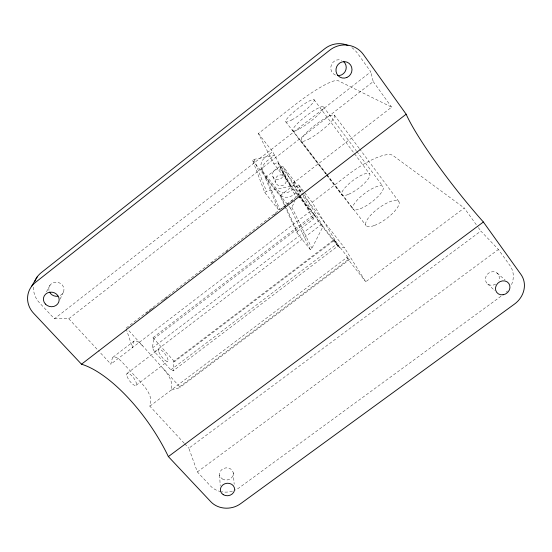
<?xml version="1.0" encoding="UTF-8"?>
<svg xmlns="http://www.w3.org/2000/svg" width="552" height="552" viewBox="0 0 552 552"><rect width="100%" height="100%" fill="white"/><g stroke="black" fill="none" stroke-linecap="round" stroke-linejoin="round"><path stroke-width="0.41" stroke-dasharray="2.76 2.07" d="M163.399 368.777A13.6 4.106 53.6 0 1 171.541 384.061L171.148 390.119L179.628 387.732L179.669 386.752L128.036 329.737M300.536 196.919L314.164 214.293L152.959 337.693L153.629 338.942L152.469 347.926L154.539 351.81L170.858 369.888L173.155 370.861L173.756 361.353L334.022 239.678L349.561 259.557L179.628 387.732M184.189 443.208L149.868 406.189L150.599 399.889A13.558 4.526 53.8 0 0 142.72 384.475L122.413 362.429A13.669 4.63 53 0 0 112.256 358.4L110.876 364.134L99.767 352.148M304.414 194.849L323.023 226.492L311.894 248.338L310.286 249.559L296.983 232.889L280.43 196.45L280.588 195.284L294.078 184.865L294.568 181.339L283.245 166.856L279.65 166.456L266.092 176.985L264.898 176.854L278.546 209.774L264.787 192.538L252.65 160.446L253.989 159.397L274.489 155.112L266.423 161.398A10.184 9.97 -29.8 0 0 264.58 175.508M296.983 232.889L297.183 231.509L285.536 206.075M297.183 231.509L313.357 219.137L313.971 214.963L301.744 193.766M60.154 299.087L63.597 291.746M310.286 249.559L290.531 208.249L291.856 207.235L294.885 201.142M297.162 196.574L300.95 188.963L292.96 195.118A10.115 9.819 -29.1 0 1 278.919 193.593M46.492 291.808L50.046 285.115M298.487 195.235L273.744 163.702L258.405 133.494L294.264 105.356A48.541 8.156 -37.8 0 1 338.217 80.702L391.623 107.15L290.179 185.548L310.355 211.25L110.876 364.134M33.548 287.13A22.922 21.1 13.7 0 0 39.344 302.641L54.427 318.801L370.792 71.808L357.275 52.985A24.005 23.039 -66.7 0 0 350.61 46.83M258.405 133.494L272.633 151.696L264.76 157.844A9.95 9.75 -30.5 0 0 262.973 171.631L276.98 189.329A9.874 9.612 -29.6 0 0 290.704 190.826L298.508 184.81L312.149 202.267L339.673 247.71L344.303 247.537L365.734 281.782L464.246 208L477.839 226.879M54.427 318.801L68.786 318.732L373.221 81.592L370.792 71.808M264.787 192.538L266.423 191.275L291.283 186.052L272.633 151.696M126.353 327.874L298.963 194.918L283.245 166.856M281.334 208.884L283.369 207.317M284.045 206.793L286.081 205.227M286.757 204.702L294.899 198.437M145.928 313.508L147.97 311.935M148.654 311.411L150.696 309.838M151.379 309.313L153.421 307.733M162.964 300.385L165.007 298.811M165.69 298.287L167.732 296.714M211.34 263.125L213.389 261.551M225.651 252.105L227.7 250.532M274.033 214.845L276.076 213.265M312.149 202.267L347.305 175.288A47.106 13.007 -37 0 1 393.196 155.643L464.246 208M112.905 357.275L134.026 341.074M153.629 338.942L315.013 215.446L314.164 214.293M152.469 347.926L318.359 221.207L315.013 215.446M154.539 351.81L320.995 224.802L318.359 221.207M127.05 373.407L158.686 349.271M136.158 385.268L167.843 361.187M173.756 361.353L174.494 361.684L334.512 240.223M170.858 369.888L336.382 244.391L337.865 246.054L173.155 370.861M149.868 406.189L346.725 257.57L349.561 259.557M179.669 386.752L349.147 258.888M221.069 491.673A20.686 18.244 -8.7 0 1 210.319 485.815L197.354 471.925L188.839 448.224L480.861 231.074L498.415 249.476L509.951 265.533A21.79 19.582 -37.2 0 1 511.035 285.688M197.354 471.925L498.415 249.476M501.03 296.224L239.175 487.775A20.686 18.244 -8.7 0 1 235.269 490.052M273.744 163.702L277.849 162.64L344.303 247.537M299.115 197.706L300.55 197.857L299.308 195.643M497.007 272.95L505.08 279.995M487.692 283.99L494.896 290.745M68.786 318.732L99.187 351.52M184.768 443.836L188.839 448.224M152.959 337.693L174.494 361.684M264.898 176.854L280.43 196.45M252.65 160.446L288.42 205.585M288.944 206.255L290.531 208.249M299.005 195.891L339.673 247.71M320.995 224.802L336.382 244.391M346.725 257.57L365.734 281.782M301.233 140.995L326.349 173.763M326.874 174.446L366.114 225.637M292.884 130.638L326.363 174.308M326.887 174.991L353.045 209.111M285.757 121.792L326.122 174.432M326.646 175.115L341.847 194.939M314.005 99.664L369.502 173.776M334.45 115.14L359.048 148.15M359.559 148.833L398.509 201.094M323.417 106.791L356.226 150.703M356.744 151.386L382.888 186.383M373.221 81.592L391.623 107.15M478.342 227.583L480.861 231.074M299.246 195.422L310.355 211.25M334.022 239.678L337.865 246.054M298.508 184.81L303.979 194.111M294.568 181.339L301.316 193.034M294.078 184.865L299.522 194.552M299.943 195.298L313.357 219.137M277.849 162.64L290.179 185.548M282.831 172.3A5.451 5.327 -29.9 0 1 277.09 179.759A5.451 5.327 -29.9 0 1 273.53 171.251A5.451 5.327 -29.9 0 1 282.831 172.3L285.991 178.192A5.651 5.506 -29.2 0 1 280.036 185.907A5.651 5.506 -29.2 0 1 276.359 177.109A5.651 5.506 -29.2 0 1 285.991 178.192M279.65 166.456L295.851 196.636M291.856 207.235L311.894 248.338M272.812 176.592L275.607 182.636M280.588 195.284L285.177 205.303M266.092 176.985L279.974 209.926M261.676 169.45L263.256 173.273M253.989 159.397L266.423 191.275M126.166 328.73L132.432 347.615L133.46 342.13A13.717 4.195 52.9 0 1 143.223 346.504M233.254 472.836L234.179 484.27M219.641 475.065L220.193 485.739M232.427 491.128A20.686 18.244 -8.7 0 1 221.821 491.818M507.419 290.945A21.79 19.582 -37.2 0 1 506.287 292.105M48.942 290.393A7.638 7.031 13.7 0 1 54.22 282.382A7.638 7.031 13.7 0 1 63.466 286.895A7.638 7.031 13.7 0 1 59.782 295.679M335.416 75.065A8.004 7.68 -66.6 0 1 331.441 64.708A8.004 7.68 -66.6 0 1 341.64 60.32M495.661 284.094A7.266 6.527 -37.2 0 1 485.443 280.319A7.266 6.527 -37.2 0 1 493.371 271.667A7.266 6.527 -37.2 0 1 498.594 280.892M127.105 376.471A7.486 2.518 53.4 0 0 135.544 385.544A7.486 2.518 53.4 0 0 132.107 376.05A7.486 2.518 53.4 0 0 127.105 376.471M158.955 352.19A7.521 2.167 53.2 0 0 167.304 361.408A7.521 2.167 53.2 0 0 163.495 352.135A7.521 2.167 53.2 0 0 158.955 352.19M374.428 225.457A20.341 6.534 -36.5 0 0 399.206 202.701A20.341 6.534 -36.5 0 0 373.607 212.278A20.341 6.534 -36.5 0 0 374.428 225.457M360.449 208.684A18.768 5.568 -36.8 0 0 383.447 187.783A18.768 5.568 -36.8 0 0 360.256 197.05A18.768 5.568 -36.8 0 0 360.449 208.684M348.498 194.332A17.422 4.802 -37 0 0 369.95 175.012A17.422 4.802 -37 0 0 348.774 183.947A17.422 4.802 -37 0 0 348.498 194.332M222.332 478.963A6.893 6.079 -8.7 0 0 233.275 474.43A6.893 6.079 -8.7 0 0 223.732 468.427A6.893 6.079 -8.7 0 0 222.332 478.963M291.718 119.97A17.954 3.015 -37.8 0 0 314.171 100.54A17.954 3.015 -37.8 0 0 293.899 111.821A17.954 3.015 -37.8 0 0 291.718 119.97M299.481 128.795A19.382 3.512 -37.7 0 0 323.644 107.771A19.382 3.512 -37.7 0 0 301.489 119.736A19.382 3.512 -37.7 0 0 299.481 128.795M308.623 139.173A21.059 4.14 -37.6 0 0 334.767 116.265A21.059 4.14 -37.6 0 0 310.355 128.989A21.059 4.14 -37.6 0 0 308.623 139.173"/><path stroke-width="0.83" d="M31.423 286.598L37.253 276.793M81.503 364.203L406.155 114.216L363.471 54.627A24.923 23.888 -65.6 0 0 329.668 50.253L35.48 282.382A23.77 21.804 13.3 0 0 33.644 313.301L81.503 364.203A97.642 38.357 55 0 1 168.36 456.594L210.802 501.727A21.383 18.747 -8.8 0 0 240.624 503.686L514.519 304.062A22.563 20.176 -36.9 0 0 520.978 274.496L483.373 222.001A103.1 13.724 51.7 0 1 406.155 114.216M168.36 456.594L483.373 222.001M347.912 45.45A24.005 23.039 -66.7 0 0 324.7 48.769L41.179 272.716A22.922 21.1 13.7 0 0 34.652 281.713M57.905 296.21A7.638 7.031 13.7 0 1 49.59 292.16M343.365 61.348A8.004 7.68 -66.6 0 1 337.348 75.583M346.856 77.487A8.308 7.963 -65.6 0 0 349.023 63.307A8.308 7.963 -65.6 0 0 336.051 68.862A8.308 7.963 -65.6 0 0 346.856 77.487M503.1 294.782A7.521 6.721 -36.9 0 0 508.799 283.417A7.521 6.721 -36.9 0 0 496.269 285.349A7.521 6.721 -36.9 0 0 503.1 294.782M45.381 304.048A7.921 7.266 13.3 0 0 58.774 302.02A7.921 7.266 13.3 0 0 49.728 292.222A7.921 7.266 13.3 0 0 45.381 304.048M223.215 494.661A7.128 6.245 -8.8 0 0 234.531 489.99A7.128 6.245 -8.8 0 0 224.671 483.835A7.128 6.245 -8.8 0 0 223.215 494.661"/></g></svg>
